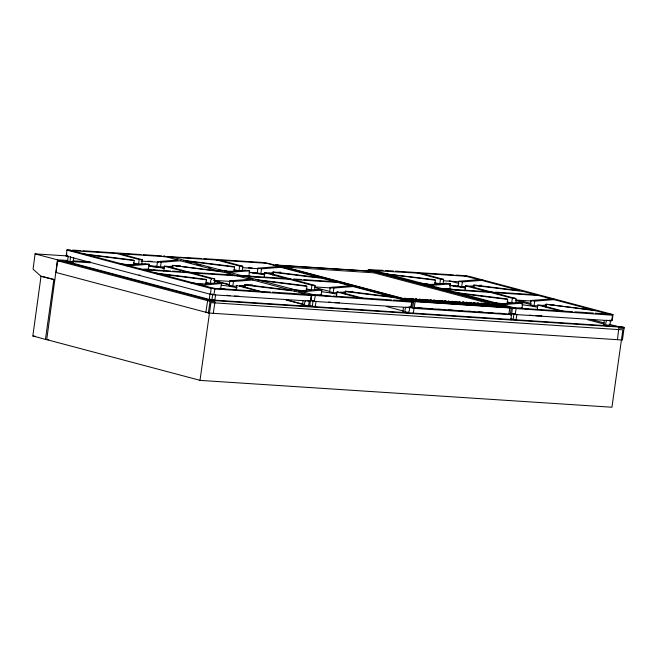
<?xml version="1.0" encoding="UTF-8"?>
<svg xmlns="http://www.w3.org/2000/svg" width="657" height="657" viewBox="0 0 657 657"><rect width="100%" height="100%" fill="white"/><g stroke="black" fill="none" stroke-linecap="round" stroke-linejoin="round"><path stroke-width="0.99" d="M180.798 260.73L161.211 262.266L160.382 267.054L156.834 266.422L157.549 261.609L178.113 260M200.648 285.409L221.45 283.487L220.736 288.3L214.855 288.76M253.101 279.964L233.514 281.492L232.685 286.28L229.137 285.647L229.851 280.843L250.416 279.233M281.221 267.276L261.634 268.812L260.804 273.599L257.257 272.967L257.971 268.155L278.535 266.545M301.07 291.954L321.873 290.033L321.158 294.845L315.286 295.305M353.523 286.509L333.937 288.037L333.107 292.825L329.559 292.193L330.274 287.38L350.838 285.779M482.074 280.367L462.479 281.902L461.649 286.69L458.101 286.058L458.816 281.245L479.388 279.636M554.377 299.6L534.782 301.128L533.952 305.916L530.404 305.283L531.119 300.471L551.691 298.869M48.708 339.726L45.44 339.455L53.882 279.307M73.724 257.873L73.067 262.135L69.897 261.921L70.603 256.657M140.598 264.467L138.561 264.262L139.202 259.54L142.339 259.745L141.69 264.467M177.719 260.041L163.724 256.025M200.007 380.313L210.946 302.639L622.844 329.863L611.938 407.233L200.295 380.403L46.721 339.628L57.504 259.852L67.95 260.484M210.856 283.495C208.819 276.778 217.681 276.696 214.116 283.438M622.466 339.833L624.15 327.531L621.571 326.677L207.76 299.707L205.896 312.19L208.384 312.675M213.04 294.508L210.388 294.262L211.176 288.464L214.724 288.604L142.709 269.452M215.668 294.582L214.864 299.847L211.924 299.715L212.696 294.081M213.837 294.779L214.905 288.949L311.319 295.576L310.276 301.136L214.092 294.87L211.332 294.139M241.02 271.012L238.984 270.807L239.633 266.085L242.762 266.29L242.236 270.75M278.141 266.586L264.147 262.57M267.834 263.449L264.081 263.202M310.474 301.078L308.782 300.684C310.81 308.396 301.456 308.043 305.562 300.438M313.463 301.054L310.81 300.807L311.607 295.009L315.146 295.149L229.318 272.318M316.091 301.128L315.286 306.384L312.346 306.261L313.118 300.627M314.268 301.325L315.327 295.494L411.742 302.121L410.699 307.681L314.514 301.415L311.755 300.676M373.119 271.308L275.39 264.943M405.525 298.401L416.949 301.44M409.245 307.197C411.233 314.908 401.895 314.629 405.985 306.983M409.155 298.639L408.211 298.5L420.579 301.678M412.719 307.796L413.696 301.538L511.277 308.051L510.317 314.186L410.65 307.279M416.415 299.107L427.838 302.146L415.503 298.968L415.298 300.077M420.045 299.346L419.133 299.206L431.468 302.384M427.305 299.822L426.36 299.682L426.188 300.783M430.935 300.052L429.957 299.994M438.194 300.528L437.217 300.463M442.761 284.161L439.829 283.898L440.477 279.176L443.606 279.381L443.089 283.84M441.824 300.766L440.847 300.701M445.454 301.005L456.87 304.043M452.706 301.473L451.794 301.333L464.129 304.511L452.714 301.399M456.336 301.711L467.759 304.749M463.596 302.187L462.684 302.048L475.019 305.226M467.226 302.425L478.649 305.456M474.485 302.893L473.574 302.754L485.909 305.932M478.115 303.132L477.171 303L476.998 304.092M481.745 303.37L480.834 303.23L493.169 306.408M489.005 303.838L488.028 303.78M492.635 304.076L491.723 303.936L504.059 307.115M508.929 314.095L509.791 307.805M510.078 307.731L412.497 301.218L411.553 307.484M512.386 303.214C509.61 296.529 519.293 296.126 515.26 303.337M515.113 314.194L511.655 313.898L512.403 308.388L515.991 308.24L502.186 304.561M516.936 314.218L516.131 319.474L513.191 319.351L513.963 313.718M515.113 314.416L516.18 308.585L612.587 315.212L611.552 320.772L515.367 314.506L512.534 313.808M611.749 320.715L610.049 320.32C612.078 328.032 602.732 327.679 606.83 320.074M617.465 339.644L618.828 327.95L623.945 328.541M66.735 253.569L66.653 255.713M68.065 257.027L67.564 261.305L69.897 261.921M133.568 265.034L134.143 260.862L133.749 260.115L83.143 253.865M172.183 267.317L172.495 265.346L222.222 271.875M172.545 268.598L172.98 265.814M205.871 284.267L206.446 280.096L206.052 279.34L155.725 273.057M210.01 293.728L209.361 299.017L211.694 299.633M208.351 312.839L210.215 300.364L624.125 327.367M234.106 270.75L234.565 267.029L233.793 266.578L183.549 260.369M244.486 286.542L245.102 284.571L291.051 290.287M244.847 287.823L245.283 285.048L244.823 284.612M272.491 274.692L273.222 271.891L318.169 277.476M272.975 275.143L273.411 272.359L272.942 271.924M303.025 300.807L302.516 305.086L304.848 305.71M306.293 290.813L306.868 286.641L306.474 285.885L256.148 279.603M310.433 300.274L309.784 305.562L312.116 306.178M314.539 289.975L314.958 285.417L292.611 279.471M344.909 293.088L345.525 291.117L391.473 296.824M345.27 294.369L345.713 291.585L345.245 291.158M404.408 299.362L404.581 298.262L405.533 298.327M403.447 307.353L402.938 311.632L405.279 312.256M413.081 313.644L414.107 308.379L511.417 314.719L510.998 320.025M422.558 300.545L422.73 299.452L423.74 299.51L435.098 302.622M434.95 283.832L435.419 280.12L434.638 279.668L384.304 273.764M433.448 301.259L433.62 300.159L434.63 300.216L445.98 303.329M444.329 301.965L444.51 300.865L445.454 300.931M455.219 302.672L455.391 301.579L456.344 301.637M466.109 303.386L466.281 302.286L467.234 302.351M473.344 287.782L474.067 284.982L519.022 290.566M473.935 287.396L474.255 285.45L473.787 285.015M473.368 303.854L473.541 302.762M484.258 304.569L484.431 303.468L485.441 303.526L496.799 306.638M495.148 305.275L495.321 304.183L496.331 304.24M507.138 303.895L507.713 299.732L507.319 298.976L457.995 292.817M511.006 315.376L511.277 313.364M545.753 306.178L546.074 304.207L595.8 310.736M546.123 307.46L546.558 304.676M604.292 320.444L603.791 324.722L606.124 325.346M209.903 301.555L215.028 301.629L213.262 313.299M211.291 300.405L211.726 299.97M276.597 265.256L374.252 271.456M315.064 285.516L311.927 285.31L311.287 290.041L306.203 288.76M371.254 270.446L418.64 273.197M415.971 301.374L416.932 301.358M437.751 302.795L438.728 302.861M441.373 303.033L442.35 303.091M445.003 303.263L445.972 303.255M452.262 303.739L453.24 303.805L441.824 300.692M455.892 303.977L456.861 303.961M466.782 304.684L467.751 304.676M470.412 304.922L471.389 304.988M477.672 305.398L478.633 305.382M481.302 305.628L482.279 305.694M488.562 306.105L489.539 306.17L478.181 303.058M499.451 306.811L500.429 306.876L489.071 303.764M145.525 263.892L149.147 264.262L148.498 268.992L142.561 269.526M245.956 270.438L249.57 270.807L248.921 275.538L242.983 276.071M446.801 283.528L450.415 283.898L449.889 288.357L444.805 289.088M67.991 255.975L35.076 253.881L33.072 269.165L40.964 276.244L54.761 279.857M53.677 279.34L41.03 276.211L32.85 335.891L45.44 339.455M209.008 299.962L62.875 261.1L57.488 261.018L56.108 272.491L208.589 312.995M67.014 250.013L66.127 255.975L210.388 294.262M67.219 250.079L70.611 249.956M163.659 256.657L167.428 256.632M167.642 256.624L201.732 258.505M189.684 272.261L167.65 266.397L164.488 266.151L163.749 271.037M236.791 285.384L235.945 290.164M290.107 278.806L268.072 272.942L264.911 272.696L264.171 277.583M307.123 300.594L311.122 300.553L311.796 295.026L309.217 294.804M339.004 292.045L337.016 291.987L336.368 296.709M368.487 269.715L383.138 270.323M424.208 301.908L412.851 298.795L411.84 298.738L411.676 299.912M407.775 307.131L411.545 307.098M414.222 307.919L415.109 301.612L277.032 264.927M448.099 301.177L460.5 304.273M464.926 276.293L468.926 276.252L612.956 314.555L612.267 320.452L608.875 320.304M468.917 286.033L465.558 285.844L465.025 290.673M458.988 301.883L471.373 304.905M462.651 302.048L462.495 303.222M469.878 302.598L482.263 305.62M477.138 303.066L488.57 306.031M540.744 305.193L537.861 305.078L537.212 309.8M65.388 261.601A1.708 1.684 63.6 0 1 65.552 261.248L65.815 261.166M167.436 256.558L169.342 257.125M240.265 275.529L286.312 278.527M371.632 271.062L509.676 307.821M417.023 272.827L419.708 273M622.286 340.014L208.335 312.995M35.076 253.881L57.504 259.852M67.343 249.816L70.028 250.531L117.373 253.561M66.817 250.071L211.176 288.464M57.602 260.78L209.953 301.3M65.552 261.248L211.086 299.879M73.067 262.135L71.597 261.79M167.765 256.361L170.45 257.076L217.796 260.106M139.769 269.017L170.541 270.988M164.291 266.208L187.409 272.302M275.447 264.82L413.573 301.555M264.714 272.754L287.832 278.847M236.594 285.442L257.799 291.026M368.61 269.452L371.304 270.167M368.092 269.707L512.452 308.1M207.653 299.74L210.068 300.38M337.016 291.987L358.221 297.572M465.049 276.03L478.986 279.677M441.036 288.653L493.3 292.02M465.558 285.844L489.161 292.012M404.581 298.262L415.988 301.3M411.84 298.738L424.192 301.834M415.47 298.976L416.423 299.034M422.73 299.452L435.082 302.54M426.36 299.682L437.759 302.721M429.99 299.921L441.389 302.951M433.62 300.159L445.019 303.189M437.25 300.397L449.61 303.567M440.88 300.635L452.279 303.665M444.51 300.865L455.909 303.904M448.14 301.103L460.491 304.199M455.391 301.579L466.798 304.61M459.021 301.818L470.428 304.848M408.44 312.461L405.87 311.87M466.281 302.286L477.688 305.316M469.911 302.524L481.318 305.554M484.431 303.468L496.782 306.564M488.061 303.706L499.46 306.737M495.321 304.183L507.689 307.353M537.861 305.078L560.988 311.172M510.407 314.161L508.378 313.644M609.294 325.552L607.142 325.026M305.448 305.324L307.23 305.751M172.52 265.379L217.746 270.93M546.09 304.248L593.32 310.038M125.848 265.091L145.599 263.629M129.511 265.748L149.147 264.262M164.464 266.808L160.382 267.054M167.404 266.578L172.298 266.2M176.216 265.888L180.133 265.584M226.271 271.637L246.022 270.175M229.934 272.294L249.57 270.807M264.886 273.353L260.804 273.599M268.803 273.049L272.721 272.745M277.624 272.359L280.555 272.129M198.151 284.325L217.902 282.855M231.141 285.54L229.137 285.647M236.766 286.041L232.685 286.28M239.706 285.811L244.601 285.425M247.541 285.195L252.436 284.818M298.574 290.87L318.16 289.335L321.873 290.033M331.563 292.086L329.559 292.193M426.138 284.81L446.867 283.266M337.189 292.587L333.107 292.825M340.129 292.357L345.024 291.971M347.964 291.741L352.858 291.355M429.801 285.458L450.415 283.898M465.731 286.444L461.649 286.69M469.648 286.14L473.574 285.836M478.468 285.45L481.409 285.22M500.396 303.879L519.005 302.425L522.717 303.123L522.011 307.936L515.154 308.47M502.104 304.692L522.717 303.123M530.454 305.324L532.416 305.177M538.034 305.677L533.952 305.916M540.974 305.448L545.868 305.062M549.794 304.758L553.711 304.446M155.914 273.526L206.413 279.8M273.411 272.359L322.644 278.42M245.283 285.048L294.525 291.1M345.713 291.585L394.947 297.646M474.255 285.45L523.498 291.511M457.182 293.162L507.68 299.436M163.979 256.115L165.769 256.517M138.561 264.262L133.478 262.989M163.051 267.999L160.669 267.12M264.401 262.66L266.2 263.063M267.859 263.178L412.268 301.859M238.984 270.807L233.9 269.534M263.473 274.544L261.141 273.92L263.145 274.1M373.135 271.185L511.261 307.919M239.723 285.647L263.104 292.135M465.246 275.743L467.825 276.359M439.829 283.898L434.745 282.625M340.145 292.184L362.409 298.032M308.576 294.566L311.27 295.28M464.318 287.635L462.085 287.101M409.163 298.565L420.562 301.596M420.053 299.272L431.452 302.302M427.313 299.748L438.712 302.778M409.007 301.111L411.693 301.826M430.943 299.986L442.342 303.017M438.194 300.454L449.602 303.485M463.604 302.113L475.003 305.144M474.494 302.82L485.893 305.858M481.753 303.296L493.152 306.326M492.643 304.002L504.042 307.041M512.132 303.132L507.048 301.85M540.998 305.275L563.263 311.122M512.969 319.269L510.727 318.744M157.483 261.691L161.031 262.324M257.905 268.237L261.453 268.869M229.786 280.917L233.334 281.557M330.208 287.462L333.756 288.103M458.75 281.327L462.298 281.96M531.053 300.553L534.601 301.193M72.656 250.087L80.844 250.621M82.889 250.752L141.214 254.555M143.259 254.694L161.679 255.893M203.777 258.636L263.12 262.504M385.183 270.454L393.371 270.988M395.415 271.127L453.741 274.93M455.786 275.061L463.973 275.595M217.968 259.852L215.981 259.794L239.633 266.085M120.436 253.758L165.465 256.69M220.867 260.303L265.888 263.235M421.712 273.394L466.733 276.326M282.625 266.882L373.283 272.786M147.85 261.182L151.948 261.445M248.19 267.719L252.28 267.99M67.802 256.041L66.02 255.869M141.115 261.084L158.509 262.217M242.564 267.695L257.914 268.688M443.409 280.785L458.758 281.779M73.067 260.821L90.477 261.954M148.835 265.757L157.023 266.29M224.595 270.692L226.649 270.832M249.167 272.302L257.363 272.836M425.276 283.775L427.321 283.906M449.848 285.376L458.036 285.91M72.96 261.634L90.313 262.767M152.588 266.824L159.733 267.292M224.423 271.505L226.468 271.637M253.011 273.369L257.092 273.632M425.276 284.596L427.313 284.727M453.856 286.46L457.937 286.723M459.982 286.854L462.027 286.994M162.722 267.555L160.719 267.374M462.15 287.068L463.99 287.191M172.586 271.119L180.774 271.653M182.818 271.784L185.89 271.982M187.935 272.121L235.001 275.184L222.107 271.85M288.357 278.667L291.429 278.864M293.474 278.995L301.662 279.529M303.706 279.66L335.423 281.73M495.345 292.151L536.276 294.821M143.628 269.789L189.676 272.786M191.721 272.918L237.76 275.924M244.051 276.334L290.098 279.332M293.162 279.529L338.191 282.469M490.943 292.422L443.393 289.285M494.015 292.62L539.036 295.56M213.418 280.309L229.794 281.377M314.867 286.92L331.235 287.988M515.712 300.011L531.061 301.013M212.145 288.209L260.238 291.347M262.283 291.478L270.47 292.012M272.515 292.151L307.304 294.418M312.568 294.755L330.988 295.962M333.033 296.093L391.358 299.896M393.403 300.027L407.726 300.963M514.439 307.911L572.764 311.714M574.809 311.853L593.23 313.052M595.275 313.184L608.571 314.054M409.64 301.341L412.218 301.571M610.484 314.432L613.063 314.662M417.729 307.911L422.205 308.248M427.879 308.568L432.388 308.905M438.498 309.307L442.572 309.57M448.189 309.899L452.763 310.235M457.855 310.564L462.405 310.818M468.498 311.221L473.13 311.566M478.222 311.894L482.714 312.149M488.414 312.56L492.873 312.806M498.597 313.225L503.024 313.471M35.076 336.302L32.891 336.121M386.168 274.035L435.377 280.211M420.472 283.233L433.456 284.842M185.323 260.944L234.533 267.12M492.775 302.458L503.763 303.821M224.136 270.314L226.131 270.561M219.619 270.142L231.609 271.628M84.901 254.399L134.11 260.574M259.622 280.424L306.835 286.345M393.469 297.079L395.465 297.325M119.196 263.597L131.186 265.083M290.928 289.244L302.91 290.739M190.497 282.699L202.487 284.194M481.359 279.956L482.879 280.227M552.898 299.05L554.418 299.321M427.83 285.146L429.349 285.417M499.369 304.24L500.889 304.511M280.514 266.865L282.034 267.136M226.985 272.055L228.505 272.327M298.524 291.15L300.044 291.421M126.555 265.51L128.074 265.781M218.19 282.839L221.45 283.487M198.102 284.604L199.621 284.875M610.074 314.186L612.538 314.917M480.957 280.202L519.432 290.435M523.383 291.486L536.202 294.894M538.173 295.42L551.987 299.091M553.958 299.617L593.419 310.112M595.398 310.638L609.417 314.424M478.173 285.598L480.152 286.123M422.131 273.591L443.606 279.381M449.232 280.851L458.873 283.422M469.878 286.288L491.912 292.151M493.456 292.562L515.909 298.607M417.926 273.123L440.477 279.176M490.229 292.349L512.78 298.401M520.13 300.619L530.996 303.501M591.226 319.524L604.062 322.932M608.998 324.246L618.869 326.874M515.959 300.545L530.987 304.643M587.358 319.639L604.169 324.106M372.954 270.191L428.2 284.883M431.156 285.672L499.221 303.772M514.127 308.092L515.909 308.618M373.48 272.712L487.478 303.033M280.112 267.112L318.588 277.344M322.53 278.396L335.357 281.804M337.328 282.329L350.156 285.746M352.127 286.263L391.588 296.759M394.545 297.547L408.358 301.218M409.204 307.23L413.811 308.42M221.286 260.5L242.762 266.29M289.376 279.258L311.927 285.31M315.311 287.61L329.157 291.289M386.513 306.548L403.324 311.016M172.101 257.101L227.347 271.793M313.282 295.001L315.056 295.527M187.097 261.847L191.039 262.89M196.96 264.467L200.911 265.518M208.795 267.613L210.774 268.138M218.666 270.241L220.637 270.766M228.529 272.86L230.5 273.386M238.392 275.488L241.357 276.277M248.256 278.108L252.206 279.159M180.675 260.829L218.165 270.799M236.906 275.784L249.734 279.2M252.69 279.981L291.166 290.213M294.122 291.002L307.936 294.673M120.855 253.955L142.339 259.745M192.189 272.926L214.642 278.97M116.65 253.487L139.202 259.54M188.953 272.712L211.505 278.765M214.601 280.646L229.433 284.596M285.795 299.584L303.6 304.314M308.544 305.636L311.508 306.425M214.888 281.065L228.735 284.744M286.091 300.003L302.902 304.47M205.781 282.214L210.634 283.512M71.679 250.555L125.939 264.985M128.895 265.773L140.738 268.927M212.86 288.456L214.634 288.99M138.956 274.938L140.532 275.357M156.111 270.38A18.486 1.741 7.8 0 1 153.434 270.043M149.853 269.542A18.486 1.741 7.8 0 1 148.088 269.263M149.09 265.978A18.486 1.741 7.8 0 1 164.036 268.36M225.737 289.277A18.486 1.741 7.8 0 1 220.391 288.497M221.393 285.204A18.486 1.741 7.8 0 1 237.251 287.782M256.534 276.925A18.486 1.741 7.8 0 1 253.857 276.589M250.276 276.088A18.486 1.741 7.8 0 1 248.51 275.809M249.512 272.524A18.486 1.741 7.8 0 1 264.467 274.905M326.159 295.822A18.486 1.741 7.8 0 1 320.813 295.042M321.815 291.749A18.486 1.741 7.8 0 1 336.762 294.131M458.257 290.115A18.486 1.741 7.8 0 1 454.71 289.68M452.911 289.433A18.486 1.741 7.8 0 1 449.363 288.899M449.487 285.516A18.486 1.741 7.8 0 1 465.312 287.996M528.795 309.135A18.486 1.741 7.8 0 1 524.311 308.535M523.424 308.404A18.486 1.741 7.8 0 1 521.658 308.133M521.789 304.741A18.486 1.741 7.8 0 1 537.615 307.221M239.132 296.192A17.731 1.667 7.8 0 1 234.508 296.052M229.958 295.666A17.731 1.667 7.8 0 1 226.616 295.289M339.554 302.737A17.731 1.667 7.8 0 1 334.939 302.598M331.185 302.294A17.731 1.667 7.8 0 1 328.73 302.031M541.885 315.73A17.731 1.667 7.8 0 1 535.784 315.688M532.827 315.459A17.731 1.667 7.8 0 1 529.575 315.122"/></g></svg>
